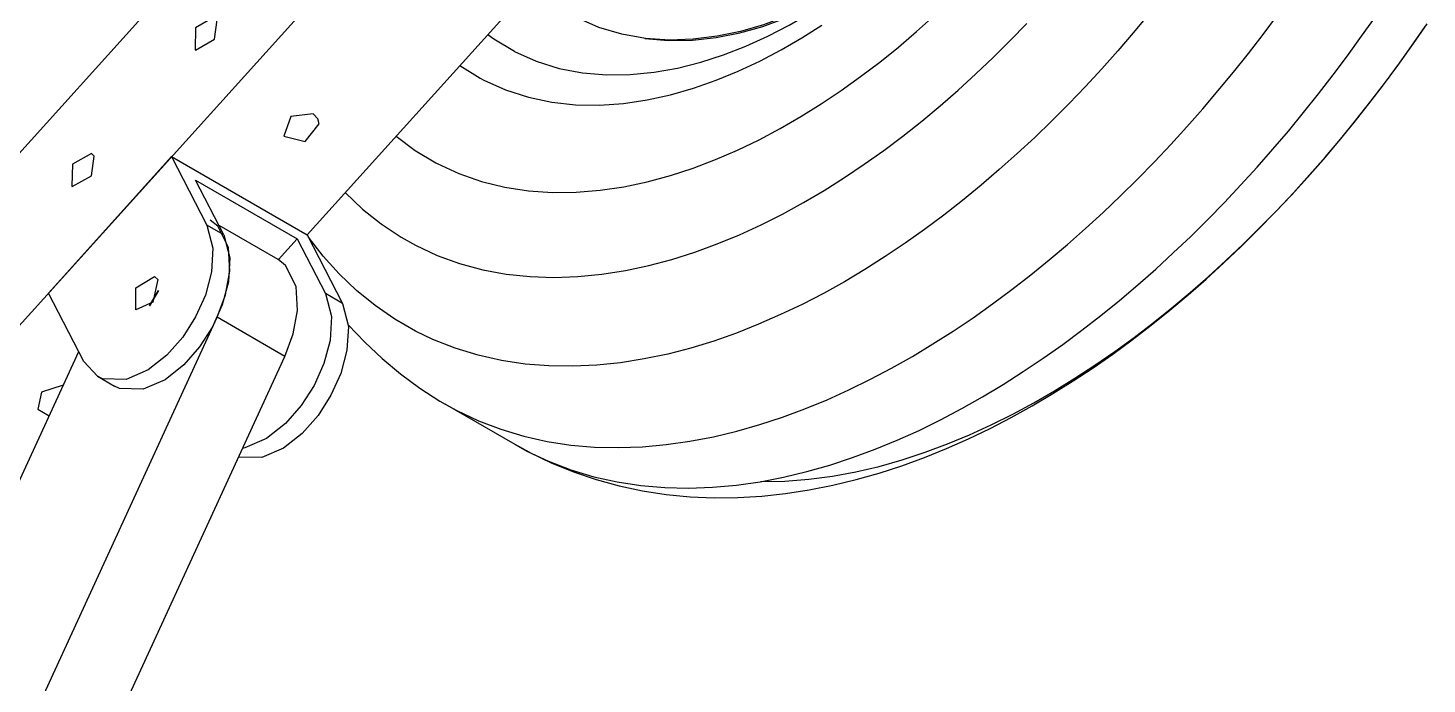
# Model space of a CAD drawing. Header units: millimetres. Extents: x -912 to 1332, y -1066 to 1362.
# Drawn here: x 989.4 to 1281.6, y 326.2 to 463.1 of the extents above; entities that cross this region are included whole.
import ezdxf

# ---------------------------------------------------------------- set-up
doc = ezdxf.new("R2010")
doc.units = ezdxf.units.MM
doc.layers.add('IsoView', color=7, linetype='CONTINUOUS')

msp = doc.modelspace()

# ---------------------------------------------------------------- linework, layer by layer
at = {"layer": 'IsoView'}
for p, q in [((1149, 615.68), (956.2, 402.21)), ((968, 379.33), (1160.8, 592.81)), ((1047.7, 419.93), (1189.08, 576.48)), ((993.7, 407.79), (1019.41, 436.26)), ((1019.41, 436.26), (1047.7, 419.93)), ((1019.41, 436.26), (1026.78, 421.96)), ((1030.32, 419.92), (1024.42, 431.36)), ((1024.42, 431.36), (1045.64, 419.11)), ((1030.32, 419.92), (1026.78, 421.96)), ((1029.26, 421.97), (1041.61, 414.85)), ((1041.72, 414.78), (1045.64, 419.11)), ((1045.64, 419.11), (1051.53, 407.67)), ((1047.7, 419.93), (1055.07, 405.63)), ((1001.08, 393.5), (993.7, 407.79)), ((1055.07, 405.63), (1051.53, 407.67)), ((945.99, 222.57), (1028.92, 402.73)), ((1043.06, 394.56), (1028.92, 402.73)), ((930.72, 245.09), (1000, 395.59)), ((960.13, 214.41), (1043.06, 394.56)), ((1003.93, 390.41), (1007.47, 388.37)), ((1091.17, 376.16), (1076.53, 384.62))]:
    msp.add_line(p, q, dxfattribs=at)
for points in [[(1165.35, 474.82), (1161.11, 472.15), (1156.76, 469.69), (1152.29, 467.46), (1147.7, 465.47), (1143, 463.77), (1138.2, 462.38), (1133.31, 461.36), (1128.35, 460.74), (1123.35, 460.57), (1118.36, 460.9), (1113.44, 461.78), (1108.66, 463.22), (1104.09, 465.24), (1104.03, 465.27)], [(1118.2, 460.92), (1123.18, 460.46), (1128.17, 460.53), (1133.14, 461.09), (1138.04, 462.07), (1142.85, 463.43), (1147.56, 465.12), (1152.15, 467.1), (1156.62, 469.33), (1160.98, 471.79), (1162.85, 472.93)], [(1090.98, 458.19), (1095.54, 456.15), (1100.31, 454.67), (1105.22, 453.73), (1110.2, 453.31), (1115.2, 453.36), (1120.17, 453.86), (1125.09, 454.74), (1129.94, 455.97), (1134.69, 457.51), (1139.35, 459.32), (1143.91, 461.39), (1148.36, 463.67), (1152.7, 466.15), (1156.93, 468.81), (1158.86, 470.1)], [(1028.37, 465.39), (1024.39, 463.12), (1024.29, 458.51), (1024.37, 458.46)], [(1024.37, 458.46), (1028.34, 460.73), (1028.94, 464.77)], [(1223.45, 465.92), (1220.25, 462.07), (1216.99, 458.29), (1213.66, 454.56), (1210.26, 450.89), (1206.8, 447.28), (1203.27, 443.74), (1199.67, 440.27), (1196.01, 436.87), (1192.27, 433.54), (1188.47, 430.29), (1184.6, 427.12), (1180.66, 424.05), (1176.65, 421.06), (1172.57, 418.17), (1168.42, 415.39), (1164.19, 412.71), (1159.9, 410.15), (1155.53, 407.72), (1151.09, 405.42), (1146.58, 403.27), (1142, 401.27), (1137.35, 399.43), (1132.63, 397.77), (1127.85, 396.31), (1123.01, 395.06), (1118.12, 394.03), (1113.18, 393.25), (1108.2, 392.73), (1103.21, 392.5), (1098.21, 392.57), (1093.23, 392.97), (1088.28, 393.7), (1083.41, 394.8), (1078.63, 396.26), (1073.98, 398.09), (1070.33, 399.84)], [(1074.87, 434.81), (1079.41, 432.72), (1084.14, 431.08), (1088.99, 429.89), (1093.93, 429.13), (1098.92, 428.79), (1103.92, 428.84), (1108.9, 429.24), (1113.84, 429.97), (1118.74, 431), (1123.56, 432.31), (1128.32, 433.86), (1132.99, 435.63), (1137.58, 437.62), (1142.08, 439.78), (1146.5, 442.13), (1150.83, 444.63), (1155.07, 447.27), (1159.23, 450.05), (1163.3, 452.96), (1167.28, 455.98), (1171.18, 459.11), (1174.99, 462.34), (1178.72, 465.67)], [(1078.96, 383.28), (1083.48, 381.14), (1088.15, 379.35), (1092.93, 377.91), (1097.81, 376.82), (1102.75, 376.07), (1107.74, 375.65), (1112.73, 375.53), (1117.73, 375.71), (1122.71, 376.16), (1127.66, 376.86), (1132.57, 377.8), (1137.43, 378.97), (1142.24, 380.34), (1146.99, 381.9), (1151.68, 383.63), (1156.3, 385.53), (1160.86, 387.59), (1165.35, 389.79), (1169.77, 392.12), (1174.13, 394.57), (1178.41, 397.15), (1182.63, 399.83), (1186.78, 402.62), (1190.87, 405.51), (1194.88, 408.49), (1198.83, 411.55), (1202.71, 414.7), (1206.53, 417.93), (1210.28, 421.24), (1213.97, 424.62), (1217.59, 428.06), (1221.15, 431.57), (1224.65, 435.15), (1228.08, 438.78), (1231.45, 442.48), (1234.75, 446.23), (1238, 450.03), (1241.18, 453.89), (1244.3, 457.8), (1247.36, 461.75), (1250.35, 465.76)], [(1093.61, 374.82), (1098.12, 372.69), (1102.79, 370.9), (1107.58, 369.46), (1112.46, 368.37), (1117.4, 367.62), (1122.38, 367.19), (1127.38, 367.08), (1132.37, 367.25), (1137.35, 367.7), (1142.3, 368.41), (1147.21, 369.35), (1152.08, 370.51), (1156.88, 371.88), (1161.63, 373.44), (1166.32, 375.18), (1170.95, 377.08), (1175.5, 379.13), (1180, 381.33), (1184.42, 383.66), (1188.77, 386.12), (1193.06, 388.69), (1197.28, 391.38), (1201.43, 394.17), (1205.51, 397.05), (1209.53, 400.03), (1213.48, 403.1), (1217.36, 406.25), (1221.17, 409.48), (1224.93, 412.78), (1228.61, 416.16), (1232.24, 419.61), (1235.79, 423.12), (1239.29, 426.69), (1242.72, 430.33), (1246.09, 434.02), (1249.4, 437.77), (1252.64, 441.58), (1255.83, 445.43), (1258.95, 449.34), (1262, 453.3), (1265, 457.3), (1267.93, 461.35), (1270.8, 465.44)], [(1070.32, 417.77), (1074.85, 415.65), (1079.55, 413.94), (1084.37, 412.64), (1089.29, 411.73), (1094.26, 411.2), (1099.26, 411.04), (1104.25, 411.21), (1109.23, 411.69), (1114.17, 412.47), (1119.06, 413.51), (1123.89, 414.8), (1128.65, 416.31), (1133.35, 418.03), (1137.97, 419.94), (1142.51, 422.02), (1146.98, 424.27), (1151.37, 426.66), (1155.68, 429.2), (1159.91, 431.86), (1164.06, 434.64), (1168.14, 437.54), (1172.14, 440.54), (1176.06, 443.65), (1179.9, 446.84), (1183.67, 450.12), (1187.37, 453.49), (1190.99, 456.94), (1194.54, 460.46), (1198.01, 464.06)], [(1084.6, 452.23), (1089.15, 450.17), (1093.91, 448.63), (1098.8, 447.61), (1103.77, 447.07), (1108.77, 447), (1113.75, 447.34), (1118.7, 448.07), (1123.58, 449.14), (1128.39, 450.52), (1133.11, 452.17), (1137.73, 454.07), (1142.26, 456.19), (1146.68, 458.52), (1151.01, 461.03), (1155.23, 463.7)], [(1090.98, 458.19), (1086.7, 460.77), (1085.41, 461.69)], [(1094.19, 374.51), (1098.69, 372.33), (1103.32, 370.44), (1108.05, 368.84), (1112.88, 367.52), (1117.77, 366.49), (1122.71, 365.74), (1127.69, 365.27), (1132.68, 365.06), (1137.68, 365.11), (1142.67, 365.41), (1147.64, 365.95), (1152.58, 366.71), (1157.49, 367.68), (1162.35, 368.85), (1167.16, 370.22), (1171.91, 371.76), (1176.61, 373.47), (1181.25, 375.35), (1185.82, 377.37), (1190.33, 379.53), (1194.77, 381.83), (1199.14, 384.25), (1203.45, 386.79), (1207.69, 389.44), (1211.86, 392.2), (1215.96, 395.06), (1219.99, 398.02), (1223.96, 401.06), (1227.85, 404.19), (1231.69, 407.41), (1235.45, 410.7), (1239.15, 414.07), (1242.78, 417.5), (1246.34, 421.01), (1249.84, 424.58), (1253.27, 428.22), (1256.64, 431.91), (1259.94, 435.67), (1263.18, 439.48), (1266.35, 443.35), (1269.45, 447.26), (1272.49, 451.23), (1275.47, 455.25), (1278.38, 459.32), (1281.23, 463.43)], [(1142.47, 368.43), (1147.47, 368.52), (1152.45, 368.91), (1157.41, 369.56), (1162.33, 370.47), (1167.19, 371.62), (1172, 372.98), (1176.75, 374.55), (1181.43, 376.3), (1186.05, 378.22), (1190.59, 380.3), (1195.07, 382.53), (1199.47, 384.9), (1203.8, 387.4), (1208.06, 390.02), (1212.25, 392.75), (1216.36, 395.59), (1220.41, 398.53), (1224.38, 401.56), (1228.29, 404.69), (1232.12, 407.9), (1235.89, 411.19), (1239.58, 414.55), (1243.21, 417.99), (1246.77, 421.5), (1250.27, 425.08), (1253.7, 428.72), (1257.06, 432.42), (1260.36, 436.18), (1263.59, 439.99), (1266.75, 443.86), (1269.85, 447.79), (1272.89, 451.76), (1275.85, 455.78), (1278.76, 459.85), (1281.59, 463.97)], [(1079.61, 455.27), (1083.85, 452.62), (1084.6, 452.23)], [(1048.98, 445.17), (1044.27, 444.59), (1042.85, 440.49)], [(1042.85, 440.49), (1047.29, 439.37), (1050.23, 443.06), (1049.96, 444.16)], [(1049.96, 444.16), (1048.98, 445.17)], [(1066.27, 440.49), (1070.29, 437.52), (1074.58, 434.97), (1074.87, 434.81)], [(1002.66, 436.93), (998.68, 434.66), (998.58, 430.05), (998.66, 430)], [(998.66, 430), (1002.64, 432.27), (1003.23, 436.31)], [(1003.23, 436.31), (1002.66, 436.93)], [(1055.66, 428.75), (1059.29, 425.31), (1063.19, 422.19), (1067.36, 419.43), (1070.32, 417.77)], [(1026.78, 421.96), (1028.03, 417.15), (1027.74, 412.18), (1026.45, 407.35), (1024.4, 402.8), (1021.71, 398.58), (1018.41, 394.83), (1014.5, 391.74), (1009.93, 389.76), (1005, 389.91), (1003.93, 390.41)], [(1028.92, 402.73), (1030.66, 407.41), (1031.55, 412.32), (1031.25, 417.3), (1029.07, 421.73), (1027.47, 423.01)], [(1030.32, 419.92), (1031.56, 415.11), (1031.27, 410.13), (1029.98, 405.31), (1027.93, 400.75), (1025.25, 396.54), (1021.95, 392.79), (1018.03, 389.7), (1013.47, 387.72), (1008.54, 387.87), (1007.47, 388.37)], [(1070.33, 399.84), (1066, 402.33), (1061.88, 405.16), (1058, 408.32), (1054.39, 411.77), (1051.04, 415.48), (1047.97, 419.42), (1047.94, 419.46)], [(1043.06, 394.56), (1044.8, 399.25), (1045.69, 404.16), (1045.39, 409.13), (1043.21, 413.56), (1041.61, 414.85)], [(1011.93, 404.27), (1011.91, 408.85), (1015.85, 411.24), (1015.93, 411.19)], [(1016.5, 410.58), (1015.49, 405.9), (1011.93, 404.27)], [(1015.93, 411.19), (1016.5, 410.58)], [(1016.63, 408.33), (1014.76, 405.09)], [(1014.76, 405.09), (1016.63, 408.33)], [(1051.53, 407.67), (1052.78, 402.87), (1052.49, 397.89), (1051.19, 393.06), (1049.15, 388.51), (1046.46, 384.3), (1043.16, 380.54), (1039.25, 377.45), (1034.68, 375.47), (1034.23, 375.37)], [(1055.07, 405.63), (1056.31, 400.82), (1056.02, 395.85), (1054.73, 391.02), (1052.68, 386.47), (1049.99, 382.26), (1046.7, 378.5), (1042.78, 375.41), (1038.21, 373.43), (1033.39, 373.55)], [(1056.29, 401.16), (1059.72, 397.53), (1063.36, 394.11), (1067.2, 390.91), (1071.24, 387.95), (1075.44, 385.25), (1076.53, 384.62)], [(1003.93, 390.41), (1001.08, 393.5)], [(996.76, 388.57), (992.22, 387.09), (991.44, 383.57)], [(991.44, 383.57), (993.8, 382.13)], [(1076.53, 384.62), (1078.96, 383.28)], [(1094.19, 374.51), (1091.17, 376.16)], [(1091.17, 376.16), (1093.61, 374.82)]]:
    msp.add_lwpolyline(points, dxfattribs=at)

doc.saveas('drawing.dxf')
